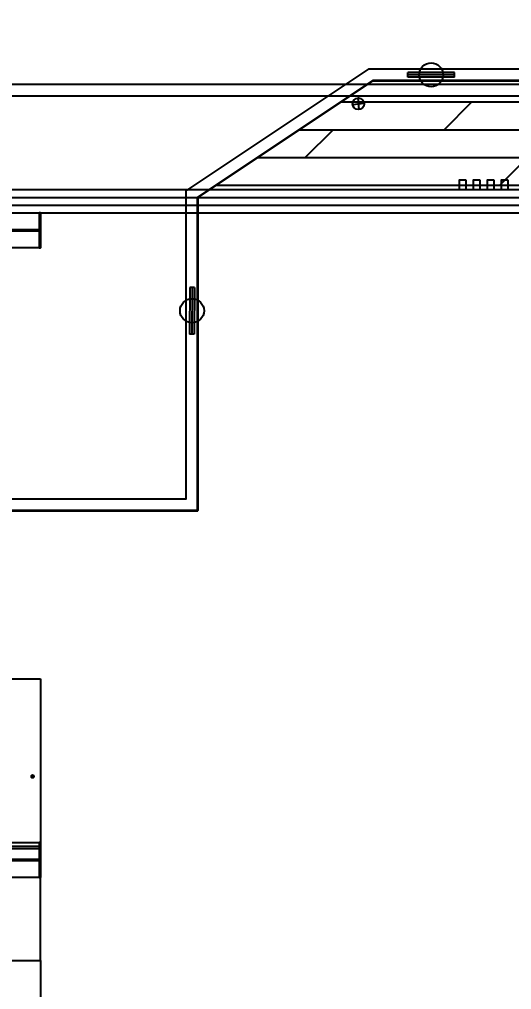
# Model space of a CAD drawing. Extents: x -18540 to 926017, y -610001 to -56924.
# Drawn here: x 52317 to 56537, y -110482 to -102160 of the extents above; entities that cross this region are included whole.
import ezdxf

# ---------------------------------------------------------------- set-up
doc = ezdxf.new("R2010")
doc.units = 0
doc.header["$LTSCALE"] = 10
doc.header["$MEASUREMENT"] = 0
for name, color, linetype in [('0ＪＺ－面层线', 151, 'Continuous'), ('COLUMN', 9, 'Continuous'), ('CURTWALL', 4, 'Continuous'), ('DIM_SYMB', 3, 'Continuous'), ('PUB_HATCH', 8, 'Continuous'), ('W-PLASTIC_RAILINGS塑木栏杆', 6, 'Continuous'), ('W-STEEL_FRAME钢架', 3, 'Continuous'), ('W-WOOD_FLOOR木地板', 30, 'Continuous'), ('WALL', 9, 'Continuous'), ('柱子', 6, 'Continuous')]:
    doc.layers.add(name, color=color, linetype=linetype)
doc.styles.add('STANDARD_T3', font='simplex.shx', dxfattribs={"width": 0.7, "bigfont": 'gbcbig.shx'})
doc.dimstyles.new('W&&200', dxfattribs={"dimtxt": 700, "dimasz": 200, "dimexe": 500, "dimexo": 600, "dimgap": 200, "dimtad": 1, "dimdec": 0, "dimzin": 0, "dimdsep": 46, "dimtxsty": 'STANDARD_T3', "dimcen": 0.09, "dimclrd": 1, "dimclre": 1, "dimclrt": 7, "dimazin": 2, "dimtfac": 1, "dimtdec": 0, "dimtix": 1, "dimtmove": 2, "dimatfit": 3, "dimfxl": 100, "dimtolj": 1, "dimtzin": 0, "dimarcsym": 0})
pattern_1 = [(45, (-84777.50403079012, -6858.654855309229), (-88.38834764831843, 88.38834764831844), []), (45, (-84718.57846579014, -6858.654855309229), (-88.38834764831843, 88.38834764831844), [])]

# ---------------------------------------------------------------- blocks, each defined once
blk = doc.blocks.new('*D141')
at = {"color": 1, "lineweight": -2, "transparency": 16777216}
for p, q in [((53847.30922726903, -99423.59942426346), (53847.30922726903, -98823.59942426346)), ((65847.30932390282, -99423.59942426346), (65847.30932390282, -98823.59942426346)), ((54047.30922726903, -99323.59942426346), (65647.30932390282, -99323.59942426346))]:
    blk.add_line(p, q, dxfattribs=at)
at = {"color": 1, "transparency": 16777216}
for points in [[(54047.30922726903, -99290.26609093013), (54047.30922726903, -99356.93275759679), (53847.30922726903, -99323.59942426346)], [(65647.30932390282, -99290.26609093013), (65647.30932390282, -99356.93275759679), (65847.30932390282, -99323.59942426346)]]:
    blk.add_solid(points, dxfattribs=at)
at = {"layer": 'Defpoints', "color": 0, "transparency": 16777216}
for p in [(65847.30932390282, -99323.59942426346), (65847.30932390282, -102685.6593109411), (53847.30922726903, -103685.6597366892)]:
    blk.add_point(p, dxfattribs=at)
at = {"color": 7, "transparency": 16777216, "insert": (59847.30927558593, -98773.59942426346), "char_height": 700, "attachment_point": 5, "style": 'STANDARD_T3'}
blk.add_mtext('\\A1;12000', dxfattribs=at)
blk = doc.blocks.new('A$C73584264')
at = {"color": 1}
for p, q in [((0.0009503636683803, 101.7527276879118), (397.8097085109912, 143.5641129949654)), ((0.0009503636683803, 101.7527276879118), (4.182088894420303, 61.97185187318246)), ((2.091519629029789, 81.86228978054714), (399.9002777763526, 123.6736750876007)), ((4.182088894391199, 61.97185187318246), (401.9908470417139, 103.783237180236)), ((397.8097085109912, 143.5641129949654), (401.9908470417139, 103.783237180236))]:
    blk.add_line(p, q, dxfattribs=at)
blk.add_circle((200.9958987027057, 102.7679824340448), 102.7684764289567, dxfattribs=at)
blk = doc.blocks.new('A$Cfdf82907')
at = {"color": 3, "lineweight": 35}
for p, q in [((15325.13134574401, 17788.22524645645), (16598.67486006883, 13996.38045571849)), ((16598.67486006883, 13996.38045571849), (19146.52959329681, 14852.11270477856)), ((19146.52959329681, 14852.11270477856), (20572.06960885297, 13748.55678682507)), ((20572.06960885297, 13748.55678682507), (23915.12133392505, 3794.964211101993))]:
    blk.add_line(p, q, dxfattribs=at)
at = {"color": 4}
for points in [[(15325.13134568394, 17788.22524646425), (16598.674859975, 13996.38045571488), (19146.52959321695, 14852.11270477506), (20572.06960877008, 13748.5567868189), (23915.12133382587, 3794.964211089769), (26285.02432804694, 4590.92890753143), (22941.97260299185, 14544.52148326044), (23412.35498281498, 16284.84915836994), (26434.190314885, 17299.77434672287), (28208.22657950688, 19450.1652072866), (30001.67128685396, 19266.98201568052), (38101.1576341968, 12585.04210954451)], [(15325.13134568394, 17788.22524646437), (16598.674859975, 13996.38045571488), (19146.52959321695, 14852.11270477506), (20572.06960877008, 13748.55678681913), (23915.12133382587, 3794.964211089769), (26285.02432804694, 4590.928907531546), (22941.97260299185, 14544.52148326044), (23412.35498281498, 16284.84915837005), (26434.190314885, 17299.77434672287), (28208.22657950688, 19450.16520728671), (30001.67128685396, 19266.98201568052), (38101.1576341968, 12585.04210954474)], [(29267.631271285, 26862.77809114079), (24135.42452680692, 20641.79450814496), (15451.766053322, 17725.26771451824), (16661.63239188609, 14123.0151633413), (19165.42434902699, 14963.9483196584), (20657.22577979602, 13809.09733029432), (23978.07886573696, 3921.598918716423), (26158.38962042006, 4653.886439442867), (22837.53653447889, 14541.38485102041), (23329.78305128892, 16362.60578302422), (26375.2476023701, 17385.46717137471), (28165.1463829889, 19555.08571634698), (30041.95331315906, 19363.38787247788), (38087.65719190007, 12725.81759767316)]]:
    blk.add_lwpolyline(points, dxfattribs=at)
for p, rotation in [((18382.51482060808, 14732.86017764546), 192.2961607709602), ((20922.69436857593, 13116.67118783516), 102.5653377163277)]:
    blk.add_blockref('A$C73584264', p, dxfattribs=dict(rotation=rotation))
blk = doc.blocks.new('*D131')
at = {"color": 1, "lineweight": -2, "transparency": 16777216}
for p, q in [((49847.30932390486, -101772.1892571189), (49847.30932390486, -101172.1892571189)), ((60847.44908911083, -101772.1892571189), (60847.44908911083, -101172.1892571189)), ((50047.30932390486, -101672.1892571189), (60647.44908911083, -101672.1892571189))]:
    blk.add_line(p, q, dxfattribs=at)
at = {"color": 1, "transparency": 16777216}
for points in [[(50047.30932390486, -101638.8559237855), (50047.30932390486, -101705.5225904522), (49847.30932390486, -101672.1892571189)], [(60647.44908911083, -101638.8559237855), (60647.44908911083, -101705.5225904522), (60847.44908911083, -101672.1892571189)]]:
    blk.add_solid(points, dxfattribs=at)
at = {"layer": 'Defpoints', "color": 0, "transparency": 16777216}
for p in [(60847.44908911083, -101672.1892571189), (49847.30932390486, -102719.8322062384), (60847.44908911083, -102719.8322068523)]:
    blk.add_point(p, dxfattribs=at)
at = {"color": 7, "transparency": 16777216, "insert": (55347.37920650785, -101122.1892571189), "char_height": 700, "attachment_point": 5, "style": 'STANDARD_T3'}
blk.add_mtext('\\A1;11000', dxfattribs=at)
blk = doc.blocks.new('dimaideng')
for p, q in [((564093.6504764834, -312859.8047351431), (564167.724875482, -312926.9834774132)), ((564164.890825282, -312856.9229590791), (564096.4845266835, -312929.8652534772))]:
    blk.add_line(p, q)
blk.add_circle((564130.6876759827, -312893.3941062782), 50)
blk = doc.blocks.new('*U120')
at = {"rotation": 47.50915548798444}
blk.add_blockref('dimaideng', (-611777.6858759397, -204630.8185914428), dxfattribs=at)
blk = doc.blocks.new('*U121')
at = {"color": 0, "linetype": 'ByBlock', "lineweight": -2, "transparency": 16777216}
for p in [(0, 0), (3000, 0)]:
    blk.add_blockref('*U120', p, dxfattribs=at)
blk = doc.blocks.new('房子')
at = {"layer": 'PUB_HATCH'}
h = blk.add_hatch(dxfattribs=at)
h.set_pattern_fill('金属', color=2, scale=50, style=0)
h.set_pattern_definition(pattern_1)
h.paths.add_polyline_path([(5600.000000000291, 5449.999999962689), (5900.000000000175, 5449.999999962805), (5900.000000000175, 5461.999999962631), (5759.000000000058, 5461.999999962747), (5754.000000000058, 5466.999999962747), (5754.000000000058, 5782.999999962747), (5759.000000000058, 5787.999999962747), (5899.999999999243, 5787.999999962747), (5899.999999999243, 5799.999999962689), (5599.999999999243, 5799.999999962631), (5599.999999999243, 5787.999999962514), (5741.000000000058, 5787.999999962747), (5746.000000000058, 5782.999999962747), (5746.000000000058, 5466.999999962747), (5741.000000000058, 5461.999999962747), (5600.000000000291, 5461.999999962747)])
h = blk.add_hatch(dxfattribs=at)
h.set_pattern_fill('金属', color=2, scale=50, style=0)
h.set_pattern_definition(pattern_1)
h.paths.add_polyline_path([(11000.00000000029, 5449.999999962689), (11300.00000000017, 5449.999999962805), (11300.00000000017, 5461.999999962631), (11159.00000000006, 5461.999999962747), (11154.00000000006, 5466.999999962747), (11154.00000000006, 5782.999999962747), (11159.00000000006, 5787.999999962747), (11299.99999999924, 5787.999999962747), (11299.99999999924, 5799.999999962689), (10999.99999999924, 5799.999999962631), (10999.99999999924, 5787.999999962514), (11141.00000000006, 5787.999999962747), (11146.00000000006, 5782.999999962747), (11146.00000000006, 5466.999999962747), (11141.00000000006, 5461.999999962747), (11000.00000000029, 5461.999999962747)])
at = {"layer": '0ＪＺ－面层线', "ltscale": 0.5}
for points in [[(4888.511516110506, 5449.999999925552), (3449.785798325378, 5449.999999925552), (3449.785798325378, 5799.999999925436), (4888.511516110506, 5799.999999925436)], [(7303.348101933079, 5449.999999925552), (5864.622384147951, 5449.999999925552), (5864.622384147951, 5799.999999925436), (7303.348101933079, 5799.999999925436)]]:
    blk.add_lwpolyline(points, close=True, dxfattribs=at)
at = {"layer": '0ＪＺ－面层线', "color": 11, "ltscale": 0.5}
blk.add_lwpolyline([(4888.511516110506, 5449.999999925552), (5864.622384147951, 5449.999999925552), (5864.622384147951, 5799.999999925436)], dxfattribs=at)
for points in [[(11579.9999450834, 1799.999992269557), (11579.9999450834, 1859.999992269557), (11499.9999450834, 1859.999977624568), (11499.9999450834, 1799.999977624568)], [(11580.00114227837, 1680.000014644989), (11580.00114227837, 1740.000014644989), (11499.99995606713, 1740), (11499.99995606713, 1680)], [(11580.00114227808, 1560.000014644989), (11580.00114227808, 1620.000014644989), (11499.99995606684, 1620), (11499.99995606689, 1560)], [(11580.00114227785, 1440.000014644989), (11580.00114227785, 1500.000014644989), (11499.9999560666, 1500), (11499.9999560666, 1440)]]:
    blk.add_lwpolyline(points, close=True, dxfattribs=at)
at = {"layer": 'COLUMN', "color": 2}
for p, q in [((5746.000000000058, 5782.999999962747), (5746.000000000058, 5466.999999962747)), ((5754.000000000058, 5466.999999962747), (5754.000000000058, 5782.999999962747)), ((11146.00000000006, 5782.999999962747), (11146.00000000006, 5466.999999962747)), ((11154.00000000006, 5466.999999962747), (11154.00000000006, 5782.999999962747)), ((5741.000000000058, 5461.999999962747), (5600.000000000291, 5461.999999962747)), ((5600.000000000291, 5461.999999962747), (5600.000000000291, 5449.999999962689)), ((5600.000000000291, 5449.999999962689), (5900.000000000175, 5449.999999962805)), ((5746.000000000058, 5466.999999962747), (5741.000000000058, 5461.999999962747)), ((5759.000000000058, 5461.999999962747), (5754.000000000058, 5466.999999962747)), ((5900.000000000175, 5461.999999962631), (5759.000000000058, 5461.999999962747)), ((5900.000000000175, 5449.999999962805), (5900.000000000175, 5461.999999962631)), ((11141.00000000006, 5461.999999962747), (11000.00000000029, 5461.999999962747)), ((11000.00000000029, 5461.999999962747), (11000.00000000029, 5449.999999962689)), ((11000.00000000029, 5449.999999962689), (11300.00000000017, 5449.999999962805)), ((11146.00000000006, 5466.999999962747), (11141.00000000006, 5461.999999962747)), ((11159.00000000006, 5461.999999962747), (11154.00000000006, 5466.999999962747)), ((11300.00000000017, 5461.999999962631), (11159.00000000006, 5461.999999962747)), ((11300.00000000017, 5449.999999962805), (11300.00000000017, 5461.999999962631))]:
    blk.add_line(p, q, dxfattribs=at)
at = {"layer": 'CURTWALL'}
for p, q in [((11500.00000000006, 5999.999999962689), (11500.00000000006, 0)), ((11433.33333333337, 5933.333333296061), (11433.33333333337, 66.66666666662786)), ((11366.66666666669, 5866.666666629375), (11366.66666666669, 133.3333333333139)), ((11300.00000000006, 5799.999999962689), (11300.00000000006, 200))]:
    blk.add_line(p, q, dxfattribs=at)
at = {"layer": 'DIM_SYMB', "const_width": 20}
blk.add_lwpolyline([(6466.563892882143, 5507.391721605323, 1), (6466.563892882143, 5527.391721605323, 1)], format="xyb", close=True, dxfattribs=at)
at = {"layer": 'WALL'}
for p, q in [((5849.99999999901, 5787.99999996362), (5850.000000000058, 5624.999999962689)), ((5850.000000000058, 5624.999999962689), (5850.000000000058, 5461.999999962631))]:
    blk.add_line(p, q, dxfattribs=at)
blk = doc.blocks.new('柱子')
at = {"layer": '柱子'}
for points in [[(5.820766091346741e-11, 11100), (350.0000000000582, 11100), (350.0000000000582, 10800.00000000076), (5.820766091346741e-11, 10800.00000000076)], [(-5.820766091346741e-11, 5700), (349.9999999999418, 5700), (349.9999999999418, 5400.000000000757), (-5.820766091346741e-11, 5400.000000000757)]]:
    blk.add_lwpolyline(points, close=True, dxfattribs=at)

msp = doc.modelspace()

# ---------------------------------------------------------------- hatches: boundary and pattern name
at = {"layer": 'W-WOOD_FLOOR木地板'}
h = msp.add_hatch(dxfattribs=at)
h.set_pattern_fill('DOLMIT', color=256, scale=300)
h.set_pattern_definition([(0, (0, 0), (0, 238.122618), []), (45, (0, 0), (-476.2449108957954, 476.2449108957954), [336.756381, -673.512])])
edge = h.paths.add_edge_path()
edge.add_line((60622.30962324358, -102819.8312473243), (55146.09257740428, -102819.8038086314))
edge.add_line((55146.09257740428, -102819.8038086314), (53996.59387888265, -103586.136274318))
edge.add_line((53996.59387888265, -103586.136274318), (53996.59387888264, -106373.3797993869))
edge.add_line((53996.59387888264, -106373.3797993869), (49847.3093239218, -106373.3797993329))
edge.add_line((49847.3093239218, -106373.3797993329), (49847.30932390562, -102819.7957548155))
edge.add_line((49847.30932390562, -102819.7957548155), (46403.52305819088, -102819.7602622524))
edge.add_arc((36695.42038167642, -100101.547293762), 10081.46513755897, 318.1758005539471, 344.3580588203071, ccw=False)
edge.add_arc((8824.444655262174, -134926.5773190099), 45185.57901052471, 5.469640641015474, 38.457154601379614, ccw=False)
edge.add_line((53804.28669785825, -130619.5643936197), (60622.30962324358, -130619.5643716427))
edge.add_line((60622.30962324358, -130619.5643716427), (60622.30962324358, -102819.8312473243))
h.paths.add_polyline_path([(51947.30932160333, -115086.1362743181), (51947.30932160324, -106373.379799314), (53996.59387888265, -106376.3895366207), (53996.59387890477, -103586.1362742412), (57947.30932156596, -103586.136274318), (57947.30932156596, -115086.136274318)], flags=16)

# ---------------------------------------------------------------- linework, layer by layer
at = {"color": 7, "true_color": 0xffffff}
msp.add_arc((8532.381064708112, -135319.4261989702), 45085.43480634245, 5.794253965839841, 39.00501180406371, dxfattribs=at)
at = {"layer": 'W-PLASTIC_RAILINGS塑木栏杆', "color": 6, "const_width": 20}
msp.add_lwpolyline([(49848.11642196216, -102776.0491234604), (46384.63805278228, -102755.8664985374, -0.1071759358253954), (44168.91826957942, -106855.4412974278, -0.1451949333533635), (53758.82269349357, -130669.5643937635), (60797.30962342035, -130669.5643714844), (60797.30961269431, -127697.653411899), (62332.0493577802, -126679.1788319903), (87795.44873372486, -126669.3597801735), (87781.29733945878, -124260.8301521413), (62332.04935285298, -124270.5364171627), (60792.48813153553, -123234.823929585), (60797.30962308013, -115690.2567778514), (62332.0493205461, -114667.1647714186), (87806.41281024087, -114663.0818105347), (87795.12279470463, -112258.8151006151), (62338.82280866941, -112280.5339062178), (60797.30962431926, -111239.8767204791), (60797.30932567577, -102769.8319571087)], format="xyb", dxfattribs=at)
at = {"layer": 'W-STEEL_FRAME钢架'}
for points in [[(53713.31264249946, -130719.5643939077), (60847.30962359731, -130719.5643713261), (60847.30962359731, -127719.5643713257), (62347.18813954364, -126719.5643713257), (87845.12280479725, -126719.5643713257), (87845.12280479725, -124219.5643713257), (62347.18813467294, -124219.5643713257), (60847.30962304445, -123219.5643713257), (60847.30962304445, -115719.5643713257), (62347.18810272973, -114719.5643713257), (87845.26234875096, -114719.5643713257), (87845.26234875096, -112219.5643713257), (62347.18812444108, -112219.5643713257), (60847.30962337041, -111219.5643713257), (60847.30932390282, -102719.8322061561), (46327.34842417797, -102719.7598828285, -0.1190009023643237), (44077.01886307728, -106820.253490023, -0.1459321623787258)], [(53804.28669785825, -130619.5643936197), (60747.30962359731, -130619.5643716427), (60747.30962359731, -127666.0483998909), (62316.90853532334, -126619.5643713257), (87745.12280479725, -126619.5643713257), (87745.12280479725, -124319.5643713257), (62316.90853038017, -124319.5643713257), (60747.30962304445, -123273.0803426749), (60747.30962304445, -115666.0484006087), (62316.90849790041, -114619.5643713257), (87745.26234875096, -114619.5643713257), (87745.26234875096, -112319.5643713257), (62316.90851997095, -112319.5643713257), (60747.30962525593, -111273.080343723), (60747.30932742608, -102819.8317080615), (46403.52305819088, -102819.7602622524, -0.1149276412077018), (44208.07191270724, -106824.3447987533, -0.144937956361408)]]:
    msp.add_lwpolyline(points, format="xyb", close=True, dxfattribs=at)

# ---------------------------------------------------------------- block references
for name, p, rotation in [('A$Cfdf82907', (61830.55122555769, -126564.5293879486), 71.43466228436047), ('房子', (57947.30932156596, -115120.136274318), 89.99999999999999)]:
    msp.add_blockref(name, p, dxfattribs=dict(rotation=rotation))
msp.add_blockref('*U121', (55223.67209517327, -102884.2753936394))
at = {"layer": '柱子', "color": 1}
msp.add_blockref('柱子', (52147.30932160327, -114920.1362743187), dxfattribs=at)

# ---------------------------------------------------------------- dimensions: what is measured, and where the dimension line sits
dim = msp.add_linear_dim(base=(65847.30932390282, -99323.59942426346), p1=(53847.30922726903, -103685.6597366892), p2=(65847.30932390282, -102685.6593109411), dimstyle='W&&200', override={"dimfxlon": 1})
dim.commit()
dim.dimension.update_dxf_attribs({"geometry": '*D141', "text_midpoint": (59847.30927558593, -98773.59942426346)})
dim = msp.add_linear_dim(base=(60847.44908911083, -101672.1892571189), p1=(49847.30932390486, -102719.8322062384), p2=(60847.44908911083, -102719.8322068523), angle=180, dimstyle='W&&200', override={"dimfxlon": 1})
dim.commit()
dim.dimension.update_dxf_attribs({"geometry": '*D131', "text_midpoint": (55347.37920650785, -101122.1892571189)})

doc.saveas('drawing.dxf')
